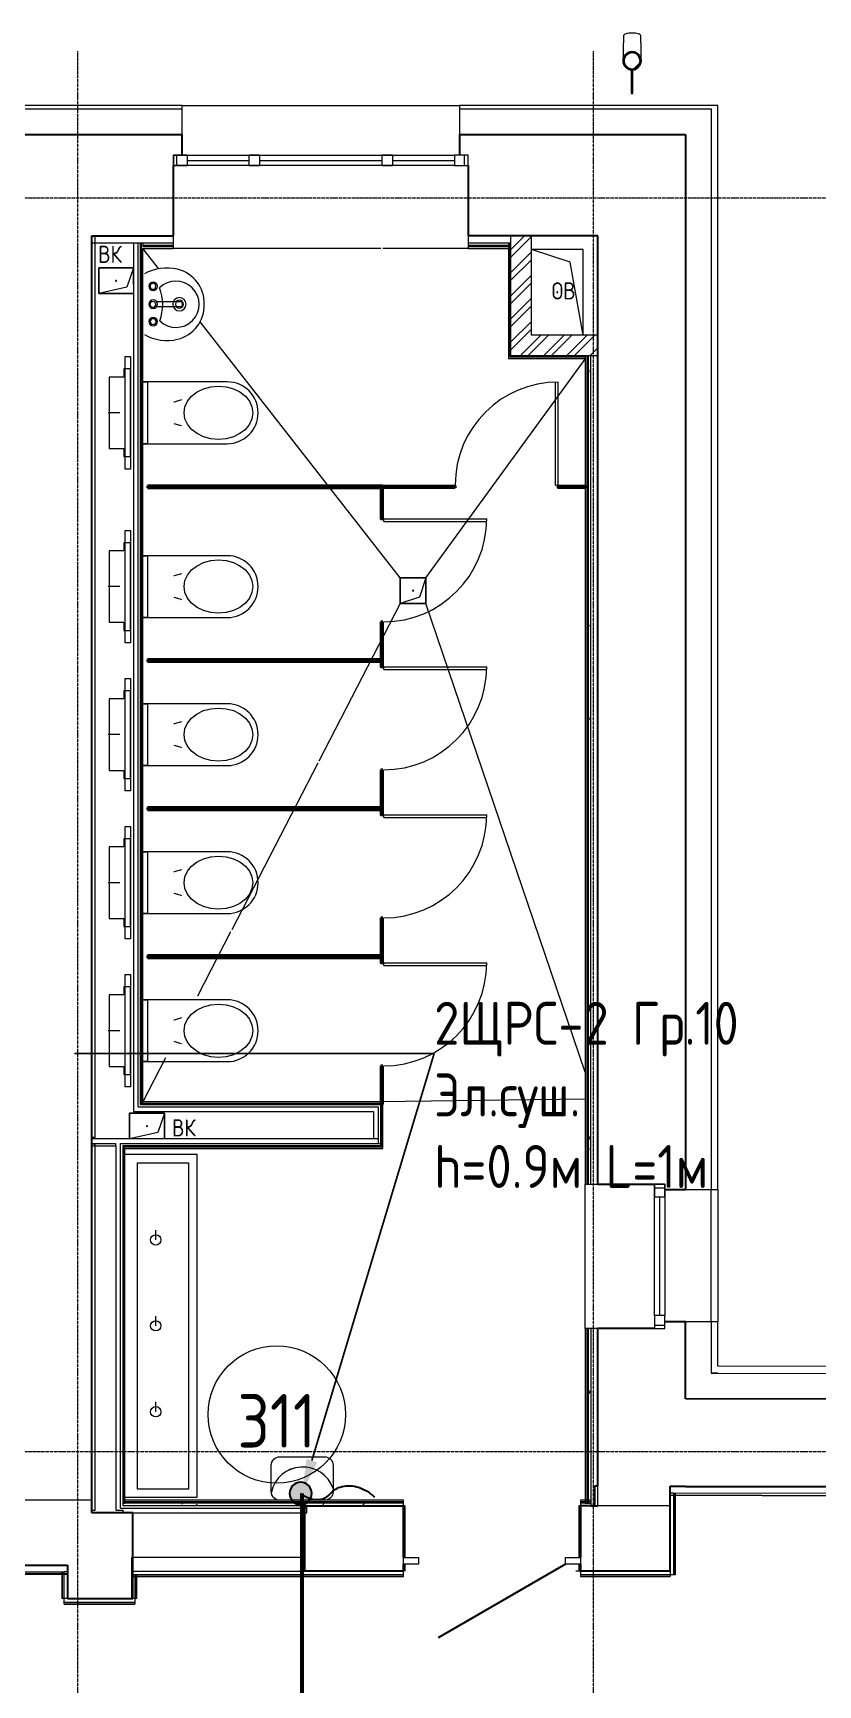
# Model space of a CAD drawing. Header units: millimetres. Extents: x -32 to 417638015, y -35 to 175284279.
# Drawn here: x 1043726 to 1048295, y 63354 to 72972 of the extents above; entities that cross this region are included whole.
import ezdxf
from ezdxf import colors
from ezdxf.entities.mleader import LeaderData, LeaderLine
from ezdxf.math import Vec2, Vec3

# ---------------------------------------------------------------- set-up
doc = ezdxf.new("R2010")
doc.units = ezdxf.units.MM
doc.linetypes.add('ADSK_Линия сетки', pattern=[25, 20, -2.5, 0, -2.5])
for name, color, linetype, lineweight in [('_ Окна', 7, 'Continuous', 9), ('_ЭМ_гофра', 5, 'Continuous', 60), ('_ЭМ_ТХобщее_слой', 7, 'Continuous', 30), ('Аннотация', 7, 'Continuous', 18), ('Двери', 7, 'Continuous', 9), ('Двери открывание', 7, 'Continuous', 9), ('Обобщенные модели', 7, 'Continuous', 18), ('Окна', 7, 'Continuous', 9), ('Оси', 253, 'Continuous', 9), ('Перекрытие', 7, 'Continuous', 18), ('Сантехника', 7, 'Continuous', 18), ('Стены внутренние', 7, 'Continuous', 18), ('Стены наружные', 7, 'Continuous', 18), ('Стены несущие', 7, 'Continuous', 30), ('Стены отделка', 7, 'Continuous', 30), ('Стены перегородки', 7, 'Continuous', 30), ('Стены штриховка', 7, 'Continuous', 9), ('ТХ', 5, 'Continuous', 0), ('ШТРИХОВКА', 252, 'Continuous', 15), ('ЭОМ_Кабельный вывод', 1, 'Continuous', 35)]:
    doc.layers.add(name, color=color, linetype=linetype, lineweight=lineweight)
doc.layers.add('_ЭМ_Надписи', color=7, linetype='Continuous')
doc.layers.add('ЭОМ_Лотки рабочие', color=5, linetype='Continuous')
doc.layers.add('Линии', color=7, linetype='Continuous', lineweight=9, true_color=0x00a600)
doc.styles.add('GOST Common', font='GOST_Common.ttf', dxfattribs={"width": 0.9, "height": 350})
doc.styles.add('GOST Common_4', font='GOST_Common.ttf', dxfattribs={"width": 0.9, "height": 200})
doc.styles.add('ЭОМ', font='isocpeur.ttf', dxfattribs={"width": 0.85, "height": 250})
pattern_1 = [(0, (507.34, 158.9), (406.4, 101.6), [33.528, -271.272, 33.528, -271.272, -1625.6]), (0, (507.34, 158.9), (406.4, 101.6), [-609.6, 33.528, -576.072, 33.528, -271.272, -711.2]), (0, (507.34, 158.9), (406.4, 101.6), [-1524, 33.528, -169.672, 33.528, -474.472]), (120, (659.74, 209.7), (-291.1882, 301.15272), [33.528, -271.272, 33.528, -271.272, -1625.6]), (120, (659.74, 209.7), (-291.1882, 301.15272), [-609.6, 33.528, -576.072, 33.528, -271.272, -711.2]), (120, (659.74, 209.7), (-291.1882, 301.15272), [-1524, 33.528, -169.672, 33.528, -474.472]), (240, (710.54, 412.9), (-115.2118, -402.75272), [33.528, -271.272, 33.528, -271.272, -1625.6]), (240, (710.54, 412.9), (-115.2118, -402.75272), [-609.6, 33.528, -576.072, 33.528, -271.272, -711.2]), (240, (710.54, 412.9), (-115.2118, -402.75272), [-1524, 33.528, -169.672, 33.528, -474.472])]

# ---------------------------------------------------------------- blocks, each defined once
blk = doc.blocks.new('ТХ 3 этаж')
at = {"layer": 'ТХ', "color": 8}
blk.add_lwpolyline([(15843.3, 12954.5), (16103.1, 12954.5, -0.414214), (16153.1, 12904.5), (16153.1, 12751.6, -0.414214), (16103.1, 12701.6), (15843.3, 12701.6, -0.414214), (15793.3, 12751.6), (15793.3, 12904.5, -0.414214)], format="xyb", close=True, dxfattribs=at)
blk.add_arc((15976.4, 12707.8), 187.6, 19.61673, 167.34781, dxfattribs=at)
blk = doc.blocks.new('План 3 этажа')
h = blk.add_hatch()
h.set_pattern_fill('ANSI32', color=8, scale=10)
h.set_pattern_definition([(45, (507.34, 158.9), (-67.35192, 67.35192), []), (45, (552.24, 158.9), (-67.35192, 67.35192), [])])
h.paths.add_polyline_path([(10297.343, 20181.427), (10177.343, 20181.427), (10177.343, 19483.435), (10682.343, 19483.435), (10682.343, 19603.435), (10297.343, 19603.435)])
at = {"layer": 'Обобщенные модели', "lineweight": 9}
h = blk.add_hatch(dxfattribs=at)
h.set_pattern_fill('FP_18', color=8, style=0, pattern_type=2)
h.set_pattern_definition([(45, (507.34, 158.9), (-106.066, 106.066), [])])
h.paths.add_polyline_path([(10882.343, 21151.427), (10904.037, 21156.378), (10921.434, 21170.252), (10931.089, 21190.301), (10931.089, 21212.553), (10921.434, 21232.601), (10904.037, 21246.475), (10882.343, 21251.427), (10859.816, 21245.811), (10843.251, 21232.601), (10833.596, 21212.553), (10833.596, 21190.301), (10843.251, 21170.252), (10860.648, 21156.378), (10879.55, 21152.064)])
at = {"layer": 'Стены внутренние', "lineweight": 9}
h = blk.add_hatch(dxfattribs=at)
h.set_pattern_fill('FP_5', color=8, style=0, pattern_type=2)
h.set_pattern_definition(pattern_1)
h.paths.add_polyline_path([(10627.343, 12802.166), (10642.343, 12802.166), (10642.343, 13818.902), (10627.343, 13818.902), (10627.343, 12812.633)])
h.paths.add_polyline_path([(10642.343, 14659.902), (10642.343, 19550.906), (10627.343, 19550.906), (10627.343, 14659.902)])
h = blk.add_hatch(dxfattribs=at)
h.set_pattern_fill('FP_5', color=8, style=0, pattern_type=2)
h.set_pattern_definition(pattern_1)
h.paths.add_polyline_path([(8975.921, 12787.166), (9552.343, 12787.166), (9552.343, 12802.166), (7917.343, 12802.166), (7917.343, 12787.166), (8523.447, 12787.166)])
h.paths.add_polyline_path([(10642.343, 12787.166), (10642.343, 12802.166), (10582.343, 12802.166), (10582.343, 12787.166), (10636.36, 12787.166)])
at = {"layer": '_ Окна', "color": 8, "lineweight": 18}
for p, q in [((8212.761, 20591.427), (8212.761, 20651.427)), ((8212.761, 20651.427), (8292.761, 20651.427)), ((8292.761, 20591.427), (8212.761, 20591.427)), ((8292.761, 20651.427), (8292.761, 20591.427)), ((8652.761, 20591.427), (8652.761, 20651.427)), ((8652.761, 20651.427), (8712.761, 20651.427)), ((8712.761, 20591.427), (8652.761, 20591.427)), ((8712.761, 20651.427), (8712.761, 20591.427)), ((9427.761, 20591.427), (9427.761, 20651.427)), ((9427.761, 20651.427), (9487.761, 20651.427)), ((9487.761, 20591.427), (9427.761, 20591.427)), ((9487.761, 20651.427), (9487.761, 20591.427)), ((9847.761, 20651.427), (9847.761, 20591.427)), ((9927.761, 20651.427), (9847.761, 20651.427)), ((9847.761, 20591.427), (9927.761, 20591.427)), ((9927.761, 20591.427), (9927.761, 20651.427)), ((11012.343, 14583.902), (11012.343, 14659.902)), ((11012.343, 14659.902), (11072.343, 14659.902)), ((11072.343, 14659.902), (11072.343, 14583.902)), ((11072.343, 14583.902), (11012.343, 14583.902)), ((11072.343, 13895.902), (11012.343, 13895.902)), ((11012.343, 13895.902), (11012.343, 13819.902)), ((11072.343, 13819.902), (11072.343, 13895.902)), ((11012.343, 13819.902), (11072.343, 13819.902))]:
    blk.add_line(p, q, dxfattribs=at)
at = {"layer": '_ Окна', "color": 8}
for p, q in [((8232.761, 20591.427), (8232.761, 20651.427)), ((8292.761, 20621.427), (8652.761, 20621.427)), ((8712.761, 20621.427), (9427.761, 20621.427)), ((9487.761, 20621.427), (9847.761, 20621.427)), ((9907.761, 20591.427), (9907.761, 20651.427)), ((11012.343, 14639.902), (11072.343, 14639.902)), ((11042.343, 14583.902), (11042.343, 13895.902)), ((11012.343, 13839.902), (11072.343, 13839.902))]:
    blk.add_line(p, q, dxfattribs=at)
at = {"layer": 'Двери', "color": 8}
for p, q in [((10436.479, 18730.985), (10436.479, 19330.985)), ((10452.479, 18730.985), (10452.479, 19330.985)), ((10436.479, 18730.985), (10452.479, 18730.985)), ((9436.343, 18518.992), (9436.343, 18534.992)), ((9436.343, 18534.992), (10036.343, 18534.992)), ((9436.343, 18518.992), (10036.343, 18518.992)), ((9436.343, 17656.992), (9436.343, 17672.992)), ((9436.343, 17672.992), (10036.343, 17672.992)), ((9436.343, 17656.992), (10036.343, 17656.992)), ((10036.343, 17656.992), (10036.343, 17672.992)), ((9436.343, 16794.992), (9436.343, 16810.992)), ((9436.343, 16810.992), (10036.343, 16810.992)), ((9436.343, 16794.992), (10036.343, 16794.992)), ((10036.343, 16794.992), (10036.343, 16810.992)), ((9436.343, 15932.992), (9436.343, 15948.992)), ((9436.343, 15948.992), (10036.343, 15948.992)), ((9436.343, 15932.992), (10036.343, 15932.992)), ((10036.343, 15932.992), (10036.343, 15948.992)), ((9552.343, 12487.166), (9639.343, 12487.166)), ((9552.343, 12447.166), (9552.343, 12487.166)), ((9639.343, 12447.166), (9552.343, 12447.166)), ((9639.343, 12487.166), (9639.343, 12447.166)), ((10495.343, 12487.166), (10582.343, 12487.166)), ((10495.343, 12447.166), (10495.343, 12487.166)), ((10582.343, 12447.166), (10495.343, 12447.166)), ((10582.343, 12487.166), (10582.343, 12447.166))]:
    blk.add_line(p, q, dxfattribs=at)
at = {"layer": 'Двери', "color": 8, "lineweight": 30}
blk.add_line((10495.343, 12447.166), (9754.025, 12019.166), dxfattribs=at)
at = {"layer": 'Двери открывание', "color": 8}
for centre, start, end in [((10452.479, 18730.985), 90, 180), ((9436.343, 18534.992), 270, 0), ((9436.343, 17672.992), 270, 0), ((9436.343, 16810.992), 270, 0), ((9436.343, 15948.992), 270, 0)]:
    blk.add_arc(centre, 600, start, end, dxfattribs=at)
at = {"layer": 'Линии', "color": 8}
blk.add_circle((8813.884, 13319.376), 400, dxfattribs=at)
at = {"layer": 'Обобщенные модели', "color": 8}
for p, q in [((10832.343, 21347.578), (10832.343, 21305.074)), ((10932.343, 21305.074), (10932.343, 21347.578)), ((10877.343, 21150.341), (10877.343, 21011.427)), ((10887.343, 21011.427), (10887.343, 21150.341)), ((10877.343, 21011.427), (10887.343, 21011.427)), ((10597.343, 20103.435), (10297.343, 20103.435)), ((10522.343, 20028.435), (10297.343, 20103.435)), ((10597.343, 20103.435), (10297.343, 20103.435)), ((10597.343, 19603.435), (10597.343, 20103.435)), ((10597.343, 19603.435), (10597.343, 20103.435)), ((10597.343, 19603.435), (10522.343, 20028.435)), ((7777.343, 19845.902), (7777.343, 19995.902)), ((7777.343, 19995.902), (7979.731, 19995.902)), ((7979.731, 19995.902), (7777.343, 19995.902)), ((7777.343, 19995.902), (7777.343, 19845.902)), ((7979.731, 19995.902), (7942.231, 19883.402)), ((7979.731, 19995.902), (7979.731, 19845.902)), ((7979.731, 19898.658), (7979.731, 19995.902)), ((7942.231, 19883.402), (7777.343, 19845.902)), ((7979.731, 19845.902), (7777.343, 19845.902)), ((7777.343, 19845.902), (7976.704, 19845.902)), ((9532.343, 18041.427), (9532.343, 18191.427)), ((9532.343, 18191.427), (9682.343, 18191.427)), ((9682.343, 18191.427), (9532.343, 18191.427)), ((9532.343, 18191.427), (9532.343, 18041.427)), ((9682.343, 18191.427), (9644.843, 18078.927)), ((9682.343, 18191.427), (9682.343, 18041.427)), ((9682.343, 18041.427), (9682.343, 18191.427)), ((9644.843, 18078.927), (9532.343, 18041.427)), ((9682.343, 18041.427), (9532.343, 18041.427)), ((9532.343, 18041.427), (9682.343, 18041.427)), ((7957.343, 14924.007), (7957.343, 15074.007)), ((7957.343, 15074.007), (8159.731, 15074.007)), ((8159.731, 15074.007), (7957.343, 15074.007)), ((7957.343, 15074.007), (7957.343, 14924.007)), ((8159.731, 15074.007), (8122.231, 14961.507)), ((8159.731, 15074.007), (8159.731, 14924.007)), ((8159.731, 14924.007), (8159.731, 15074.007)), ((8122.231, 14961.507), (7957.343, 14924.007))]:
    blk.add_line(p, q, dxfattribs=at)
at = {"layer": 'Обобщенные модели', "color": 8, "lineweight": 40}
for p, q in [((9432.343, 18726.992), (8062.343, 18726.992)), ((8062.343, 18726.992), (8062.343, 18714.992)), ((8062.343, 18714.992), (9432.343, 18714.992)), ((9432.343, 18714.992), (9432.343, 18726.992)), ((9432.343, 17934.992), (9420.343, 17934.992)), ((9432.343, 17714.992), (8062.343, 17714.992)), ((8062.343, 17714.992), (8062.343, 17702.992)), ((8062.343, 17702.992), (9432.343, 17702.992)), ((9432.343, 17702.992), (9432.343, 17714.992)), ((9432.343, 17072.992), (9420.343, 17072.992)), ((9432.343, 16852.992), (8062.343, 16852.992)), ((8062.343, 16852.992), (8062.343, 16840.992)), ((8062.343, 16840.992), (9432.343, 16840.992)), ((9432.343, 16840.992), (9432.343, 16852.992)), ((9432.343, 16210.992), (9420.343, 16210.992)), ((9432.343, 15990.992), (8062.343, 15990.992)), ((8062.343, 15990.992), (8062.343, 15978.992)), ((8062.343, 15978.992), (9432.343, 15978.992)), ((9432.343, 15978.992), (9432.343, 15990.992)), ((9432.343, 15348.992), (9420.343, 15348.992))]:
    blk.add_line(p, q, dxfattribs=at)
at = {"layer": 'Обобщенные модели', "color": 8, "flags": 128}
for points in [[(10832.343, 21214.444), (10832.343, 21215.714), (10832.343, 21218.378), (10832.343, 21221.254), (10832.343, 21224.338), (10832.343, 21227.626), (10832.343, 21231.112), (10832.343, 21234.791), (10832.343, 21238.656), (10832.343, 21242.701), (10832.343, 21246.921), (10832.343, 21251.307), (10832.343, 21255.854), (10832.343, 21260.554), (10832.343, 21265.399), (10832.343, 21270.381), (10832.343, 21275.494), (10832.343, 21280.727), (10832.343, 21286.074), (10832.343, 21291.526), (10832.343, 21297.073), (10832.343, 21302.707), (10832.343, 21305.074)], [(10932.343, 21305.074), (10932.343, 21299.406), (10932.343, 21293.822), (10932.343, 21288.33), (10932.343, 21282.938), (10932.343, 21277.656), (10932.343, 21272.492), (10932.343, 21267.455), (10932.343, 21262.552), (10932.343, 21257.791), (10932.343, 21253.179), (10932.343, 21248.725), (10932.343, 21244.436), (10932.343, 21240.317), (10932.343, 21236.376), (10932.343, 21232.619), (10932.343, 21229.053), (10932.343, 21225.682), (10932.343, 21222.512), (10932.343, 21219.548), (10932.343, 21216.796), (10932.343, 21214.444)]]:
    blk.add_lwpolyline(points, dxfattribs=at)
at = {"layer": 'Обобщенные модели', "color": 8, "lineweight": 40}
for points in [[(9432.343, 18534.992), (9432.343, 18714.992), (9420.343, 18714.992), (9420.343, 18534.992)], [(9852.479, 18714.985), (9432.343, 18714.985), (9432.343, 18726.985), (9852.479, 18726.985)], [(10452.479, 18726.985), (10609.477, 18726.985), (10609.477, 18714.985), (10452.479, 18714.985)], [(9432.343, 17672.992), (9432.343, 17714.992), (9420.343, 17714.992), (9420.343, 17672.992)], [(9432.343, 16810.992), (9432.343, 16852.992), (9420.343, 16852.992), (9420.343, 16810.992)], [(9432.343, 15948.992), (9432.343, 15990.992), (9420.343, 15990.992), (9420.343, 15948.992)]]:
    blk.add_lwpolyline(points, close=True, dxfattribs=at)
for points in [[(9420.343, 17934.992), (9420.343, 17714.992), (9432.343, 17714.992), (9432.343, 17934.992)], [(9420.343, 17072.992), (9420.343, 16852.992), (9432.343, 16852.992), (9432.343, 17072.992)], [(9420.343, 16210.992), (9420.343, 15990.992), (9432.343, 15990.992), (9432.343, 16210.992)], [(9420.343, 15348.992), (9420.343, 15128.992), (9432.343, 15128.992), (9432.343, 15348.992)]]:
    blk.add_lwpolyline(points, dxfattribs=at)
at = {"layer": 'Обобщенные модели', "color": 8}
for centre, radius, start, end in [((10882.343, 21201.427), 52, 90, 270), ((10882.343, 21201.427), 52, 270, 90), ((7878.537, 19920.902), 2.5, 0, 180), ((7878.537, 19920.902), 2.5, 120, 180), ((7878.537, 19920.902), 2.5, 180, 0), ((7878.537, 19920.902), 2.5, 240, 345), ((7878.537, 19920.902), 2.5, 15, 90), ((10447.343, 19853.435), 2.5, 0, 180), ((10447.343, 19853.435), 2.5, 60, 180), ((10447.343, 19853.435), 2.5, 180, 0), ((10447.343, 19853.435), 2.5, 180, 285), ((10447.343, 19853.435), 2.5, 15, 30), ((9607.343, 18116.427), 2.5, 0, 180), ((9607.343, 18116.427), 2.5, 120, 180), ((9607.343, 18116.427), 2.5, 180, 0), ((9607.343, 18116.427), 2.5, 240, 345), ((9607.343, 18116.427), 2.5, 15, 90), ((8058.537, 14999.007), 2.5, 0, 180), ((8058.537, 14999.007), 2.5, 120, 180), ((8058.537, 14999.007), 2.5, 180, 0), ((8058.537, 14999.007), 2.5, 240, 345), ((8058.537, 14999.007), 2.5, 15, 90)]:
    blk.add_arc(centre, radius, start, end, dxfattribs=at)
at = {"layer": 'Обобщенные модели', "color": 8, "lineweight": 40}
for start, end in [(90, 270), (270, 90)]:
    blk.add_arc((10882.343, 21201.427), 50, start, end, dxfattribs=at)
at = {"layer": 'Обобщенные модели', "color": 8}
for start_param, end_param in [(4.71238898, 6.28318531), (3.14159265, 4.71238898)]:
    blk.add_ellipse((10882.343, 21347.578), major_axis=(-50, 0), ratio=0.30901699, start_param=start_param, end_param=end_param, dxfattribs=at)
at = {"layer": 'Окна', "color": 8}
for p, q in [((8212.761, 20651.427), (8212.761, 20591.427)), ((8292.761, 20651.427), (8212.761, 20651.427)), ((8212.761, 20591.427), (8292.761, 20591.427)), ((8292.761, 20651.427), (8652.761, 20651.427)), ((8652.761, 20591.427), (8292.761, 20591.427)), ((8712.761, 20651.427), (8652.761, 20651.427)), ((8652.761, 20591.427), (8712.761, 20591.427)), ((8712.761, 20651.427), (9427.761, 20651.427)), ((9427.761, 20591.427), (8712.761, 20591.427)), ((9487.761, 20651.427), (9427.761, 20651.427)), ((9427.761, 20591.427), (9487.761, 20591.427)), ((9487.761, 20651.427), (9847.761, 20651.427)), ((9847.761, 20591.427), (9487.761, 20591.427)), ((9927.761, 20651.427), (9847.761, 20651.427)), ((9847.761, 20591.427), (9927.761, 20591.427)), ((9927.761, 20591.427), (9927.761, 20651.427)), ((11072.343, 14659.902), (11012.343, 14659.902)), ((11012.343, 14659.902), (11012.343, 14583.902)), ((11072.343, 14583.902), (11072.343, 14659.902)), ((11012.343, 13895.902), (11012.343, 14583.902)), ((11072.343, 14583.902), (11072.343, 13895.902)), ((11012.343, 13895.902), (11012.343, 13819.902)), ((11072.343, 13819.902), (11072.343, 13895.902)), ((11012.343, 13819.902), (11072.343, 13819.902))]:
    blk.add_line(p, q, dxfattribs=at)
at = {"layer": 'Оси', "color": 8, "linetype": 'ADSK_Линия сетки'}
for p, q in [((7656.908, -3523.688), (7656.908, 21256.876)), ((10656.908, -3523.688), (10656.908, 21256.876)), ((-10051.774, 20403.902), (56512.196, 20403.902)), ((-10051.774, 13103.902), (56512.196, 13103.902))]:
    blk.add_line(p, q, dxfattribs=at)
at = {"layer": 'Перекрытие', "color": 8}
for p, q in [((8126.762, 19990.731), (8034.82, 20108.427)), ((9532.343, 18191.427), (8368.107, 19681.782)), ((9682.343, 18191.427), (10609.504, 19463.499)), ((9532.343, 18041.427), (9058.473, 17122.992)), ((10609.343, 15312.514), (9682.343, 18041.427)), ((9052.281, 17110.992), (8551.806, 16140.992)), ((8545.615, 16128.992), (8352.733, 15755.158)), ((8166.99, 15395.158), (8034.82, 15138.992)), ((10609.343, 15155.75), (9412.343, 15138.992)), ((11192.343, 12901.178), (11103.959, 12901.404)), ((9562.343, 12787.166), (9552.343, 12787.166)), ((9562.343, 12487.166), (9562.343, 12787.166)), ((10572.343, 12787.166), (10572.343, 12487.166)), ((10582.343, 12787.166), (10572.343, 12787.166)), ((9562.343, 12407.166), (9562.343, 12447.166)), ((10572.343, 12447.166), (10572.343, 12407.166)), ((10582.343, 12407.166), (10555.763, 12407.166))]:
    blk.add_line(p, q, dxfattribs=at)
at = {"layer": 'Сантехника', "color": 8}
for p, q in [((8258.56, 19798.939), (8114.357, 19798.939)), ((8258.56, 19768.939), (8114.357, 19768.939)), ((7932.343, 18824.492), (7932.343, 19479.492)), ((7932.343, 19479.492), (7963.343, 19479.492)), ((7963.343, 19479.492), (7963.343, 18824.492)), ((7838.343, 19359.992), (7838.343, 18943.992)), ((7923.343, 19359.992), (7838.343, 19359.992)), ((7923.343, 19406.992), (7923.343, 19359.992)), ((7963.343, 19406.992), (7923.343, 19406.992)), ((7963.343, 18896.992), (7963.343, 19406.992)), ((8019.502, 19331.992), (8017.343, 19331.992)), ((8017.343, 19331.992), (8019.502, 19331.992)), ((8525.419, 19331.992), (8034.731, 19331.992)), ((8034.731, 19331.992), (8062.343, 19331.992)), ((8062.343, 19331.992), (8062.343, 18971.992)), ((7900.043, 19151.992), (7832.043, 19151.992)), ((8017.343, 18971.992), (8019.502, 18971.992)), ((8019.502, 18971.992), (8017.343, 18971.992)), ((8034.731, 18971.992), (8525.419, 18971.992)), ((8062.343, 18971.992), (8034.731, 18971.992)), ((7838.343, 18943.992), (7923.343, 18943.992)), ((7923.343, 18943.992), (7923.343, 18896.992)), ((7923.343, 18896.992), (7963.343, 18896.992)), ((7963.343, 18824.492), (7932.343, 18824.492)), ((7932.343, 17812.492), (7932.343, 18467.492)), ((7932.343, 18467.492), (7963.343, 18467.492)), ((7963.343, 18467.492), (7963.343, 17812.492)), ((7923.343, 18394.992), (7923.343, 18347.992)), ((7963.343, 18394.992), (7923.343, 18394.992)), ((7963.343, 17884.992), (7963.343, 18394.992)), ((7838.343, 18347.992), (7838.343, 17931.992)), ((7923.343, 18347.992), (7838.343, 18347.992)), ((8019.502, 18319.992), (8017.343, 18319.992)), ((8017.343, 18319.992), (8019.502, 18319.992)), ((8525.419, 18319.992), (8034.731, 18319.992)), ((8034.731, 18319.992), (8062.343, 18319.992)), ((8062.343, 18319.992), (8062.343, 17959.992)), ((7900.043, 18139.992), (7832.043, 18139.992)), ((7838.343, 17931.992), (7923.343, 17931.992)), ((7923.343, 17931.992), (7923.343, 17884.992)), ((8017.343, 17959.992), (8019.502, 17959.992)), ((8019.502, 17959.992), (8017.343, 17959.992)), ((8034.731, 17959.992), (8525.419, 17959.992)), ((8062.343, 17959.992), (8034.731, 17959.992)), ((7923.343, 17884.992), (7963.343, 17884.992)), ((7963.343, 17812.492), (7932.343, 17812.492)), ((7932.343, 16950.492), (7932.343, 17605.492)), ((7932.343, 17605.492), (7963.343, 17605.492)), ((7963.343, 17605.492), (7963.343, 16950.492)), ((7923.343, 17532.992), (7923.343, 17485.992)), ((7963.343, 17532.992), (7923.343, 17532.992)), ((7963.343, 17022.992), (7963.343, 17532.992)), ((7838.343, 17485.992), (7838.343, 17069.992)), ((7923.343, 17485.992), (7838.343, 17485.992)), ((8019.502, 17457.992), (8017.343, 17457.992)), ((8017.343, 17457.992), (8019.502, 17457.992)), ((8525.419, 17457.992), (8034.731, 17457.992)), ((8034.731, 17457.992), (8062.343, 17457.992)), ((8062.343, 17457.992), (8062.343, 17097.992)), ((7900.043, 17277.992), (7832.043, 17277.992)), ((7838.343, 17069.992), (7923.343, 17069.992)), ((7923.343, 17069.992), (7923.343, 17022.992)), ((8017.343, 17097.992), (8019.502, 17097.992)), ((8019.502, 17097.992), (8017.343, 17097.992)), ((8034.731, 17097.992), (8525.419, 17097.992)), ((8062.343, 17097.992), (8034.731, 17097.992)), ((7923.343, 17022.992), (7963.343, 17022.992)), ((7963.343, 16950.492), (7932.343, 16950.492)), ((7932.343, 16088.492), (7932.343, 16743.492)), ((7932.343, 16743.492), (7963.343, 16743.492)), ((7963.343, 16743.492), (7963.343, 16088.492)), ((7923.343, 16670.992), (7923.343, 16623.992)), ((7963.343, 16670.992), (7923.343, 16670.992)), ((7963.343, 16160.992), (7963.343, 16670.992)), ((7838.343, 16623.992), (7838.343, 16207.992)), ((7923.343, 16623.992), (7838.343, 16623.992)), ((8019.502, 16595.992), (8017.343, 16595.992)), ((8017.343, 16595.992), (8019.502, 16595.992)), ((8525.419, 16595.992), (8034.731, 16595.992)), ((8034.731, 16595.992), (8062.343, 16595.992)), ((8062.343, 16595.992), (8062.343, 16235.992)), ((7900.043, 16415.992), (7832.043, 16415.992)), ((7838.343, 16207.992), (7923.343, 16207.992)), ((7923.343, 16207.992), (7923.343, 16160.992)), ((7923.343, 16160.992), (7963.343, 16160.992)), ((8017.343, 16235.992), (8019.502, 16235.992)), ((8019.502, 16235.992), (8017.343, 16235.992)), ((8034.731, 16235.992), (8525.419, 16235.992)), ((8062.343, 16235.992), (8034.731, 16235.992)), ((7963.343, 16088.492), (7932.343, 16088.492)), ((7932.343, 15226.492), (7932.343, 15881.492)), ((7932.343, 15881.492), (7963.343, 15881.492)), ((7963.343, 15881.492), (7963.343, 15226.492)), ((7923.343, 15808.992), (7923.343, 15761.992)), ((7963.343, 15808.992), (7923.343, 15808.992)), ((7963.343, 15298.992), (7963.343, 15808.992)), ((7838.343, 15761.992), (7838.343, 15345.992)), ((7923.343, 15761.992), (7838.343, 15761.992)), ((8019.502, 15733.992), (8017.343, 15733.992)), ((8017.343, 15733.992), (8019.502, 15733.992)), ((8525.419, 15733.992), (8034.731, 15733.992)), ((8034.731, 15733.992), (8062.343, 15733.992)), ((8062.343, 15733.992), (8062.343, 15373.992)), ((7900.043, 15553.992), (7832.043, 15553.992)), ((7838.343, 15345.992), (7923.343, 15345.992)), ((7923.343, 15345.992), (7923.343, 15298.992)), ((7923.343, 15298.992), (7963.343, 15298.992)), ((8017.343, 15373.992), (8019.502, 15373.992)), ((8019.502, 15373.992), (8017.343, 15373.992)), ((8034.731, 15373.992), (8525.419, 15373.992)), ((8062.343, 15373.992), (8034.731, 15373.992)), ((7963.343, 15226.492), (7932.343, 15226.492)), ((7929.343, 14835.587), (8349.343, 14835.587)), ((8349.343, 14835.587), (8349.343, 12835.587)), ((8004.343, 14785.587), (8299.343, 14785.587)), ((8004.343, 12885.587), (8004.343, 14785.587)), ((8299.343, 14785.587), (8299.343, 12885.587)), ((8109.343, 14335.587), (8109.343, 14392.587)), ((8109.343, 13835.587), (8109.343, 13892.587)), ((8109.343, 13335.587), (8109.343, 13392.587)), ((8349.343, 12835.587), (7929.343, 12835.587)), ((8299.343, 12885.587), (8004.343, 12885.587))]:
    blk.add_line(p, q, dxfattribs=at)
at = {"layer": 'Сантехника', "color": 8, "flags": 128}
for points in [[(8274.843, 19151.992), (8279.857, 19186.483), (8294.649, 19219.244), (8318.476, 19248.633), (8350.145, 19273.176), (8388.066, 19291.642), (8430.338, 19303.106), (8474.843, 19306.992), (8519.347, 19303.106), (8561.619, 19291.642), (8599.541, 19273.176), (8631.209, 19248.633), (8655.036, 19219.244), (8669.828, 19186.483), (8674.843, 19151.992)], [(8258.615, 19226.988), (8217.215, 19214.268), (8214.566, 19213.732)], [(8674.843, 19151.992), (8669.828, 19117.501), (8655.036, 19084.74), (8631.209, 19055.351), (8599.541, 19030.808), (8561.619, 19012.342), (8519.347, 19000.878), (8474.843, 18996.992), (8430.338, 19000.878), (8388.066, 19012.342), (8350.145, 19030.808), (8318.476, 19055.351), (8294.649, 19084.74), (8279.857, 19117.501), (8274.843, 19151.992)], [(8214.566, 19090.253), (8249.985, 19080.331), (8258.615, 19076.997)], [(8274.843, 18139.992), (8279.857, 18174.483), (8294.649, 18207.244), (8318.476, 18236.633), (8350.145, 18261.176), (8388.066, 18279.642), (8430.338, 18291.106), (8474.843, 18294.992), (8519.347, 18291.106), (8561.619, 18279.642), (8599.541, 18261.176), (8631.209, 18236.633), (8655.036, 18207.244), (8669.828, 18174.483), (8674.843, 18139.992)], [(8258.615, 18214.988), (8217.215, 18202.268), (8214.566, 18201.732)], [(8674.843, 18139.992), (8669.828, 18105.501), (8655.036, 18072.74), (8631.209, 18043.351), (8599.541, 18018.808), (8561.619, 18000.342), (8519.347, 17988.878), (8474.843, 17984.992), (8430.338, 17988.878), (8388.066, 18000.342), (8350.145, 18018.808), (8318.476, 18043.351), (8294.649, 18072.74), (8279.857, 18105.501), (8274.843, 18139.992)], [(8214.566, 18078.253), (8249.985, 18068.331), (8258.615, 18064.997)], [(8274.843, 17277.992), (8279.857, 17312.483), (8294.649, 17345.244), (8318.476, 17374.633), (8350.145, 17399.176), (8388.066, 17417.642), (8430.338, 17429.106), (8474.843, 17432.992), (8519.347, 17429.106), (8561.619, 17417.642), (8599.541, 17399.176), (8631.209, 17374.633), (8655.036, 17345.244), (8669.828, 17312.483), (8674.843, 17277.992)], [(8258.615, 17352.988), (8217.215, 17340.268), (8214.566, 17339.732)], [(8674.843, 17277.992), (8669.828, 17243.501), (8655.036, 17210.74), (8631.209, 17181.351), (8599.541, 17156.808), (8561.619, 17138.342), (8519.347, 17126.878), (8474.843, 17122.992), (8430.338, 17126.878), (8388.066, 17138.342), (8350.145, 17156.808), (8318.476, 17181.351), (8294.649, 17210.74), (8279.857, 17243.501), (8274.843, 17277.992)], [(8214.566, 17216.253), (8249.985, 17206.331), (8258.615, 17202.997)], [(8274.843, 16415.992), (8279.857, 16450.483), (8294.649, 16483.244), (8318.476, 16512.633), (8350.145, 16537.176), (8388.066, 16555.642), (8430.338, 16567.106), (8474.843, 16570.992), (8519.347, 16567.106), (8561.619, 16555.642), (8599.541, 16537.176), (8631.209, 16512.633), (8655.036, 16483.244), (8669.828, 16450.483), (8674.843, 16415.992)], [(8258.615, 16490.988), (8217.215, 16478.268), (8214.566, 16477.732)], [(8214.566, 16354.253), (8249.985, 16344.331), (8258.615, 16340.997)], [(8674.843, 16415.992), (8669.828, 16381.501), (8655.036, 16348.74), (8631.209, 16319.351), (8599.541, 16294.808), (8561.619, 16276.342), (8519.347, 16264.878), (8474.843, 16260.992), (8430.338, 16264.878), (8388.066, 16276.342), (8350.145, 16294.808), (8318.476, 16319.351), (8294.649, 16348.74), (8279.857, 16381.501), (8274.843, 16415.992)], [(8274.843, 15553.992), (8279.857, 15588.483), (8294.649, 15621.244), (8318.476, 15650.633), (8350.145, 15675.176), (8388.066, 15693.642), (8430.338, 15705.106), (8474.843, 15708.992), (8519.347, 15705.106), (8561.619, 15693.642), (8599.541, 15675.176), (8631.209, 15650.633), (8655.036, 15621.244), (8669.828, 15588.483), (8674.843, 15553.992)], [(8258.615, 15628.988), (8217.215, 15616.268), (8214.566, 15615.732)], [(8214.566, 15492.253), (8249.985, 15482.331), (8258.615, 15478.997)], [(8674.843, 15553.992), (8669.828, 15519.501), (8655.036, 15486.74), (8631.209, 15457.351), (8599.541, 15432.808), (8561.619, 15414.342), (8519.347, 15402.878), (8474.843, 15398.992), (8430.338, 15402.878), (8388.066, 15414.342), (8350.145, 15432.808), (8318.476, 15457.351), (8294.649, 15486.74), (8279.857, 15519.501), (8274.843, 15553.992)]]:
    blk.add_lwpolyline(points, dxfattribs=at)
at = {"layer": 'Сантехника', "color": 8}
for centre in [(8109.343, 14335.587), (8109.343, 13835.587), (8109.343, 13335.587)]:
    blk.add_circle(centre, 30, dxfattribs=at)
for centre, radius, start, end in [((8174.431, 19730.615), 264.447, 76.3649452, 119.6350548), ((8174.431, 19730.615), 264.447, 76.3649452, 119.6350548), ((8094.357, 19888.254), 25, 90, 270), ((8094.357, 19888.254), 25, 270, 90), ((8227.237, 19783.939), 135, 225.4629123, 135.0556058), ((8188.792, 19789.82), 203.526, 358.3442198, 76.3649452), ((8188.792, 19789.82), 203.526, 358.3442198, 76.3649452), ((8093.339, 19888.254), 17.002, 90, 270), ((8093.339, 19888.254), 17.002, 270, 90), ((7883.345, 19782.383), 266.583, 339.1986398, 21.3198783), ((8247.237, 19783.939), 38.576, 90, 270), ((8247.237, 19783.939), 38.576, 270, 90), ((8094.357, 19783.939), 25, 90, 270), ((8092.913, 19783.175), 16.806, 0, 180), ((8092.913, 19783.175), 16.806, 180, 0), ((8094.357, 19783.939), 25, 270, 90), ((8247.237, 19783.939), 23.492, 90, 270), ((8188.792, 19778.058), 203.526, 283.6350548, 1.6557802), ((8188.792, 19778.058), 203.526, 283.6350548, 1.6557802), ((8247.237, 19783.939), 23.492, 270, 90), ((8094.357, 19682.673), 25, 90, 270), ((8094.357, 19682.674), 17.003, 90, 270), ((8094.357, 19682.673), 25, 270, 90), ((8094.357, 19682.674), 17.003, 270, 90), ((8174.431, 19837.263), 264.447, 240.3649452, 283.6350548), ((8174.431, 19837.263), 264.447, 240.3649452, 283.6350548), ((8525.419, 19151.992), 180, 270, 90), ((8525.419, 18139.992), 180, 270, 90), ((8525.419, 17277.992), 180, 270, 90), ((8525.419, 16415.992), 180, 270, 90), ((8525.419, 15553.992), 180, 270, 90)]:
    blk.add_arc(centre, radius, start, end, dxfattribs=at)
blk.add_ellipse((8258.56, 19783.939), major_axis=(0, -15), ratio=0.42852507, start_param=0, end_param=3.14159265, dxfattribs=at)
at = {"layer": 'Стены внутренние', "color": 8}
for p, q in [((9420.328, 20108.427), (8212.761, 20108.427)), ((9927.761, 20108.427), (9432.328, 20108.427)), ((10609.343, 13819.902), (10609.343, 14659.902))]:
    blk.add_line(p, q, dxfattribs=at)
at = {"layer": 'Стены наружные', "color": 8}
for p, q in [((8262.761, 20941.427), (9877.761, 20941.427)), ((11342.343, 13859.902), (11342.343, 14629.902)), ((11382.343, 14629.902), (11382.343, 13859.902))]:
    blk.add_line(p, q, dxfattribs=at)
at = {"layer": 'Стены несущие', "color": 8}
for p, q in [((6311.148, 20771.427), (8262.761, 20771.427)), ((8262.761, 20651.427), (8262.761, 20771.427)), ((9877.761, 20771.427), (11192.343, 20771.427)), ((9877.761, 20771.427), (9877.761, 20651.427)), ((11192.343, 20771.427), (11192.343, 14629.902)), ((8212.761, 20181.427), (8212.761, 20591.427)), ((9927.761, 20591.427), (9927.761, 20181.427)), ((7737.343, 20181.427), (8212.761, 20181.427)), ((7737.343, 12747.166), (7737.343, 20181.427)), ((10682.343, 20181.427), (9927.761, 20181.427)), ((10682.343, 14659.902), (10682.343, 20181.427)), ((10682.343, 14659.902), (11012.343, 14659.902)), ((11072.343, 14629.902), (11192.343, 14629.902)), ((11192.343, 13859.902), (11072.343, 13859.902)), ((11192.343, 13411.118), (11192.343, 13859.902)), ((10682.343, 12902.459), (10682.343, 13819.902)), ((11012.343, 13819.902), (10682.343, 13819.902)), ((14171.909, 13403.274), (11192.343, 13411.118)), ((10663.959, 12902.459), (10663.959, 12787.166)), ((10682.343, 12902.459), (10663.959, 12902.459)), ((11103.959, 12902.459), (11192.343, 12902.459)), ((11103.959, 12407.166), (11103.959, 12902.459)), ((11192.343, 12902.459), (11192.343, 12901.116)), ((11192.343, 12901.116), (14125.566, 12893.394)), ((14125.566, 12893.394), (11192.343, 12901.116)), ((7975.836, 12747.166), (7737.343, 12747.166)), ((7975.836, 12247.166), (7975.836, 12747.166)), ((8975.921, 12787.166), (9552.343, 12787.166)), ((8975.921, 12787.166), (8975.921, 12407.166)), ((9552.343, 12487.166), (9552.343, 12787.166)), ((10582.343, 12787.166), (10582.343, 12487.166)), ((10663.959, 12787.166), (10582.343, 12787.166)), ((6846.908, 12442.685), (7595.836, 12442.685)), ((7595.836, 12442.685), (7595.836, 12247.166)), ((9552.343, 12407.166), (9552.343, 12447.166)), ((10582.343, 12447.166), (10582.343, 12407.166)), ((9552.343, 12407.166), (8975.921, 12407.166)), ((11103.959, 12407.166), (10582.343, 12407.166)), ((7595.836, 12247.166), (7975.836, 12247.166))]:
    blk.add_line(p, q, dxfattribs=at)
at = {"layer": 'Стены отделка', "color": 8, "lineweight": 9}
for p, q in [((8262.761, 20941.427), (6311.148, 20941.427)), ((8262.761, 20771.427), (8262.761, 20941.427)), ((11382.343, 20941.427), (9877.761, 20941.427)), ((9877.761, 20941.427), (9877.761, 20771.427)), ((9877.761, 20921.427), (9878.761, 20921.427)), ((11192.343, 20921.427), (11342.343, 20921.427)), ((11342.343, 20921.427), (11342.343, 14629.902)), ((11382.343, 14629.902), (11382.343, 20941.427)), ((9877.761, 20771.427), (9877.761, 20771.427)), ((7737.343, 20141.427), (8034.82, 20141.427)), ((7757.343, 14934.007), (7757.343, 20181.427)), ((7979.82, 20141.427), (7979.82, 15083.723)), ((8019.82, 20141.427), (8019.82, 15123.992)), ((8034.82, 15138.723), (8034.82, 20108.427)), ((8034.82, 20108.427), (8212.761, 20108.427)), ((8212.761, 20108.427), (8212.761, 20181.427)), ((9927.761, 20181.427), (9927.761, 20108.427)), ((9928.761, 20141.427), (9927.761, 20141.427)), ((9927.761, 20108.427), (10162.343, 20108.427)), ((10297.343, 19603.435), (10297.343, 20181.427)), ((10682.343, 19603.435), (10297.343, 19603.435)), ((10609.343, 19483.435), (10609.343, 14659.902)), ((9432.343, 15138.992), (8019.82, 15138.992)), ((8019.82, 15138.723), (8034.82, 15138.723)), ((8019.82, 15123.992), (9417.343, 15123.992)), ((9417.343, 15124.272), (9417.343, 14884.287)), ((9432.343, 14869.287), (9432.343, 15139.272)), ((7979.82, 15083.723), (8019.82, 15083.723)), ((8019.82, 15083.723), (8019.82, 15083.992)), ((8019.82, 15083.992), (9377.343, 15083.992)), ((9377.343, 15084.272), (9377.343, 14924.287)), ((7737.343, 14934.007), (7757.343, 14934.007)), ((9404.343, 14924.007), (7737.343, 14924.007)), ((7757.343, 14894.007), (7737.343, 14894.007)), ((7737.343, 14884.007), (7877.343, 14884.007)), ((7757.343, 12762.166), (7757.343, 14894.007)), ((7877.343, 14884.007), (7877.343, 12762.166)), ((9423.343, 14884.007), (7917.343, 14884.007)), ((7917.343, 14884.007), (7917.343, 12787.166)), ((7929.343, 14869.007), (9432.343, 14869.007)), ((7929.343, 12802.166), (7929.343, 14869.007)), ((10609.343, 14659.902), (10682.343, 14659.902)), ((11192.343, 14629.902), (11382.343, 14629.902)), ((11382.343, 13859.902), (11192.343, 13859.902)), ((11342.343, 13859.902), (11342.343, 13560.723)), ((11382.343, 13600.618), (11382.343, 13859.902)), ((10609.343, 13819.902), (10609.343, 12802.166)), ((10682.343, 13819.902), (10609.343, 13819.902)), ((10642.343, 13819.902), (10642.343, 13818.902)), ((14172.409, 13593.273), (11382.343, 13600.618)), ((11192.343, 13561.118), (11192.738, 13561.117)), ((11192.738, 13561.117), (11192.343, 13411.118)), ((11342.343, 13560.723), (11382.343, 13560.723)), ((11382.343, 13560.618), (11342.343, 13560.723)), ((10682.343, 12786.317), (10682.343, 12902.459)), ((11103.996, 12901.349), (11103.89, 12861.349)), ((11192.343, 12901.116), (11103.996, 12901.349)), ((9552.343, 12820.166), (7917.343, 12820.166)), ((7917.343, 12802.166), (7929.343, 12802.166)), ((9552.343, 12787.166), (9552.343, 12820.166)), ((10642.343, 12820.166), (10582.343, 12820.166)), ((10582.343, 12820.166), (10582.343, 12787.166)), ((10609.343, 12802.166), (10642.343, 12802.166)), ((10642.343, 12802.166), (10642.343, 12786.317)), ((15945.345, 12848.603), (11103.89, 12861.349)), ((11123.959, 12861.455), (11103.959, 12861.455)), ((11103.959, 12849.349), (15933.345, 12836.635)), ((11123.959, 12861.455), (11123.959, 12387.166)), ((11135.959, 12387.166), (11135.959, 12861.264)), ((7737.343, 12762.166), (7757.343, 12762.166)), ((7877.343, 12762.166), (7917.343, 12762.166)), ((8975.921, 12787.166), (7917.343, 12787.166)), ((7917.343, 12762.166), (7917.343, 12747.166)), ((7975.836, 12747.166), (8988.421, 12747.166)), ((8988.421, 12747.166), (8988.421, 12787.166)), ((10642.343, 12786.317), (10682.343, 12786.317)), ((6348.567, 12390.685), (7595.836, 12390.685)), ((7563.836, 12402.685), (7563.836, 12247.166)), ((7595.836, 12402.685), (7575.836, 12402.685)), ((7575.836, 12215.166), (7575.836, 12402.685)), ((7968.421, 12407.166), (7968.421, 12247.166)), ((7968.421, 12387.166), (7975.836, 12387.166)), ((7975.836, 12375.166), (9552.343, 12375.166)), ((7988.421, 12387.166), (7988.421, 12215.166)), ((8000.421, 12247.166), (8000.421, 12387.166)), ((9552.343, 12375.166), (9552.343, 12407.166)), ((10582.343, 12407.166), (10582.343, 12375.166)), ((10582.343, 12375.166), (11103.959, 12375.166)), ((11103.959, 12407.166), (11103.959, 12375.166)), ((11103.959, 12387.166), (11135.959, 12387.166)), ((8000.421, 12247.166), (7563.836, 12247.166)), ((7575.836, 12227.166), (7988.421, 12227.166)), ((7575.836, 12215.166), (7988.421, 12215.166))]:
    blk.add_line(p, q, dxfattribs=at)
for points in [[(10162.343, 20141.427), (10162.343, 19468.435), (10609.343, 19468.435)], [(10682.343, 19483.435), (10177.343, 19483.435), (10177.343, 20181.427)]]:
    blk.add_lwpolyline(points, dxfattribs=at)
at = {"layer": 'Стены перегородки', "color": 8, "lineweight": 18}
for p, q in [((7968.421, 12487.166), (7968.421, 12407.166)), ((8975.921, 12487.166), (7968.421, 12487.166)), ((7968.421, 12407.166), (8975.921, 12407.166))]:
    blk.add_line(p, q, dxfattribs=at)
at = {"layer": 'Стены штриховка', "color": 8}
for p, q in [((6312.148, 20921.427), (8262.761, 20921.427)), ((9878.761, 20921.427), (11192.343, 20921.427)), ((8006.82, 15110.992), (8006.82, 20141.427)), ((8025.82, 15138.723), (8025.82, 20141.427)), ((8034.82, 20141.427), (8212.761, 20141.427)), ((8034.82, 20141.427), (8034.82, 20117.427)), ((8212.761, 20126.427), (8034.82, 20126.427)), ((8212.761, 20117.427), (8034.82, 20117.427)), ((10162.343, 20126.427), (9927.761, 20126.427)), ((10162.343, 20117.427), (9927.761, 20117.427)), ((9928.761, 20141.427), (10177.343, 20141.427)), ((10618.343, 19483.435), (10618.343, 14659.902)), ((10627.343, 19483.435), (10627.343, 14659.902)), ((10642.343, 14659.902), (10642.343, 19483.435)), ((8006.82, 15110.992), (9404.343, 15110.992)), ((9423.343, 15129.992), (8019.82, 15129.992)), ((9404.343, 15111.272), (9404.343, 14897.287)), ((9423.343, 14878.287), (9423.343, 15130.272)), ((7737.343, 14897.007), (7877.343, 14897.007)), ((7877.343, 14884.007), (7877.343, 14897.007)), ((7904.343, 14897.007), (9417.343, 14897.007)), ((7904.343, 12774.166), (7904.343, 14897.007)), ((7917.343, 14878.007), (9432.343, 14878.007)), ((7929.343, 14869.007), (7917.343, 14869.007)), ((7923.343, 12802.166), (7923.343, 14869.007)), ((10618.343, 13819.902), (10618.343, 12802.166)), ((10627.343, 13819.902), (10627.343, 12802.166)), ((10642.343, 13818.902), (10642.343, 12802.166)), ((11382.343, 13560.618), (14158.304, 13553.31)), ((7297.343, 12822.685), (7737.343, 12822.685)), ((9552.343, 12811.166), (7917.343, 12811.166)), ((9552.343, 12802.166), (7929.343, 12802.166)), ((10642.343, 12811.166), (10582.343, 12811.166)), ((10609.343, 12802.166), (10582.343, 12802.166)), ((11103.959, 12851.349), (15935.345, 12838.629)), ((11133.959, 12387.166), (11133.959, 12861.27)), ((7904.343, 12774.166), (8988.421, 12774.166)), ((11103.959, 12787.166), (10663.959, 12787.166)), ((6348.567, 12402.685), (7575.836, 12402.685)), ((6348.567, 12392.685), (7595.836, 12392.685)), ((7565.836, 12402.685), (7565.836, 12247.166)), ((7975.836, 12387.166), (9552.343, 12387.166)), ((7975.836, 12377.166), (9552.343, 12377.166)), ((7998.421, 12247.166), (7998.421, 12387.166)), ((10582.343, 12387.166), (11103.959, 12387.166)), ((10582.343, 12377.166), (11103.959, 12377.166)), ((7575.836, 12217.166), (7988.421, 12217.166))]:
    blk.add_line(p, q, dxfattribs=at)
blk.add_lwpolyline([(10171.343, 20141.427), (10171.343, 19477.435), (10609.343, 19477.435)], dxfattribs=at)
at = {"layer": 'ЭОМ_Лотки рабочие'}
blk.add_blockref('ТХ 3 этаж', (-7010.895, 118.542), dxfattribs=at)
at = {"layer": 'Аннотация', "color": 8, "lineweight": 9, "line_spacing_factor": 1.022766}
for s, insert, char_height, width, attachment_point, style in [('\\pxt3.6,7.2,10.8,14.4,18,21.6,25.2,28.8,32.4,36,39.6,43.2,46.8,50.4,54,57.6,61.2,64.8,68.4,72,75.6,79.2,82.8,86.4,90,93.6,97.2,100.8,104.4,108,111.6,115.2;{ВК}', (7774.165, 20124.84), 100, 156.348, 1, 'GOST Common_4'), ('\\pxqr,t3.6,7.2,10.8,14.4,18,21.6,25.2,28.8,32.4,36,39.6,43.2,46.8,50.4,54,57.6,61.2,64.8,68.4,72,75.6,79.2,82.8,86.4,90,93.6,97.2,100.8,104.4,108,111.6,115.2;{ОВ}', (10553.057, 19911.699), 100, 149.985, 3, 'GOST Common_4'), ('\\pxt3.6,7.2,10.8,14.4,18,21.6,25.2,28.8,32.4,36,39.6,43.2,46.8,50.4,54,57.6,61.2,64.8,68.4,72,75.6,79.2,82.8,86.4,90,93.6,97.2,100.8,104.4,108,111.6,115.2;{ВК}', (8204.091, 15038.519), 100, 156.348, 1, 'GOST Common_4'), ('311', (8813.884, 13282.428), 312.5, 520.21112, 5, 'GOST Common')]:
    blk.add_mtext(s, dxfattribs=dict(at, insert=insert, char_height=char_height, width=width, attachment_point=attachment_point, style=style))
blk = doc.blocks.new('_ЭМ_ТХ2_3 этаж_нов')
at = {"layer": 'ТХ', "color": 8}
blk.add_lwpolyline([(14825.5, 12919.1), (15085.3, 12919.1, -0.414214), (15135.3, 12869.1), (15135.3, 12716.3, -0.414214), (15085.3, 12666.3), (14825.5, 12666.3, -0.414214), (14775.5, 12716.3), (14775.5, 12869.1, -0.414214)], format="xyb", close=True, dxfattribs=at)
blk.add_arc((14958.6, 12672.5), 187.6, 19.61673, 167.34781, dxfattribs=at)
blk = doc.blocks.new('*U745')
at = {"lineweight": -2}
h = blk.add_hatch(color=0, dxfattribs=at)
h.dxf.hatch_style = 1
edge = h.paths.add_edge_path()
edge.add_arc((0, 0), 65, 0, 360)
at = {"color": 0, "lineweight": -2}
blk.add_lwpolyline([(0, 0, -0.089362), (-57, -29.4, -0.105459), (-111.3, -34.2, -0.18734), (-172, -1.7, 0.159257), (-240.6, 40.1, 0.13816), (-336.7, 35.9, 0.121425), (-429.2, -22)], format="xyb", dxfattribs=at)
blk.add_circle((0, 0), 65, dxfattribs=at)
at = {"color": 7, "style": 'GOST Common', "width": 0.9}
blk.add_attdef('ОБОРУДОВАНИЕ', (25.5, 114.7), '', height=250, dxfattribs=at)

msp = doc.modelspace()

# ---------------------------------------------------------------- linework, layer by layer
at = {"layer": '_ЭМ_гофра', "linetype": 'ByBlock'}
msp.add_lwpolyline([(1045291.6, 64468.9), (1045291.6, 61974.4)], dxfattribs=at)

# ---------------------------------------------------------------- block references
at = {"layer": '_ЭМ_ТХобщее_слой', "lineweight": 50}
msp.add_blockref('_ЭМ_ТХ2_3 этаж_нов', (1030337.8, 51763.2), dxfattribs=at)
at = {"layer": 'ШТРИХОВКА'}
msp.add_blockref('План 3 этажа', (1036330.9, 51609.3), dxfattribs=at)
at = {"layer": 'ЭОМ_Кабельный вывод', "lineweight": 30, "xscale": -1}
msp.add_blockref('*U745', (1045284.1, 64468.9, 128.5), dxfattribs=at)

# ---------------------------------------------------------------- leaders
at = {"layer": '_ЭМ_Надписи', "color": 7, "ltscale": 5}
ml = msp.add_multileader_mtext('Standard', dxfattribs=at)
ml.set_content('{\\fGOST Common|b0|i0|c204|p34;\\W0.9;\\C256;2ЩРС-2\\fISOCPEUR|b0|i0|c204|p34;\\W0.85; Гр.10 Эл.суш.\\P\\fGOST Common|b0|i0|c0|p34;\\W0.9;h=\\fGOST Common|b0|i0|c204|p34;0\\fGOST Common|b0|i0|c0|p34;.\\fGOST Common|b0|i0|c204|p34;9м \\fGOST Common|b0|i0|c0|p34;L=1\\fGOST Common|b0|i0|c204|p34;м}', color=1, style='ЭОМ')
ml.set_leader_properties()
ml.build(insert=Vec2(0, 0))
ml.multileader.update_dxf_attribs({"text_left_attachment_type": 6, "text_right_attachment_type": 6, "dogleg_length": 0, "arrow_head_size": 200})
ctx = ml.context
ctx.base_point, ctx.char_height, ctx.arrow_head_size, ctx.landing_gap_size, ctx.plane_origin = Vec3(1046061.3, 67031.4), 250, 200, 0, Vec3(1020405.9, 80247.9)
ctx.left_attachment, ctx.right_attachment = 6, 6
notes = []
notes.append((ctx, [(0, (1, 1, 0), (1046061.3, 67031.4), (1, 0), 0, [(0, [(1045291.6, 64468.9)], 0, [])])]))
ctx.mtext.insert, ctx.mtext.width, ctx.mtext.defined_height, ctx.mtext.flow_direction = Vec3(1046061.3, 67331.4), 2073.809, 545.6, 5
for ctx, leaders in notes:
    for number, flags, end, landing, length, lines in leaders:
        leader = LeaderData()
        leader.index, (leader.has_last_leader_line, leader.has_dogleg_vector, leader.attachment_direction) = number, flags
        leader.last_leader_point, leader.dogleg_vector, leader.dogleg_length = Vec3(end), Vec3(landing), length
        for number, points, colour, breaks in lines:
            line = LeaderLine()
            line.index, line.vertices, line.color, line.breaks = number, Vec3.list(points), colors.encode_raw_color(colour), breaks
            leader.lines.append(line)
        ctx.leaders.append(leader)

doc.saveas('drawing.dxf')
